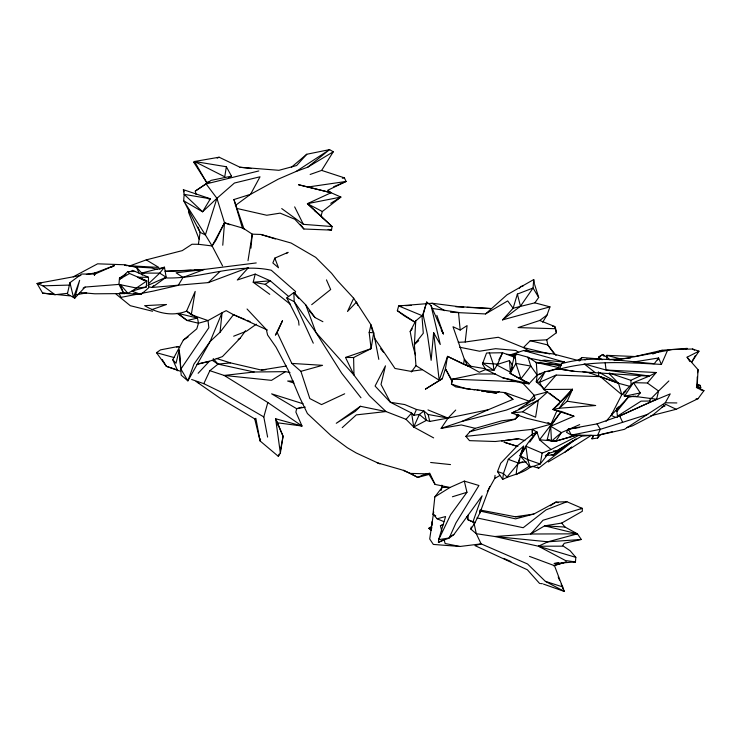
<?xml version="1.0" encoding="UTF-8"?>
<svg xmlns="http://www.w3.org/2000/svg" width="741" height="741" viewBox="0 0 741 741"><rect width="100%" height="100%" fill="white"/><g stroke="black" fill="none" stroke-linecap="round" stroke-linejoin="round"><path stroke-width="1.11" d="M606.74 358.44L606.796 355.347L635.12 356.532L662.176 350.261L687.231 348.363L685.712 349.53M650.672 415.831L676.227 409.264L698.068 398.658L703.95 390.655L697.068 387.775L697.253 376.91M697.068 387.775L698.05 369.694L687.092 357.199L698.976 351.169L692.52 349.02L672.031 349.557L614.196 360.571M529.491 556.389L554.5 565.689L564.216 591.374L545.376 581.37L527.583 563.994L481.131 543.866L476.278 533.705L470.887 529.139L474.888 522.822L472.943 521.868L482.122 495.822L468.247 514.995L467.979 519.765L474.888 522.822L479.872 513.004L489.755 486.541M423.259 314.61L415.747 320.89L414.376 344.509L415.97 365.674L411.32 371.973M479.872 513.004L480.029 510.781M188.677 209.879L188.51 212.148L199.125 239.111M222.763 245.234L224.514 222.791L216.928 198.31L206.118 183.925L195.281 191.085L196.05 194.346M450.584 312.257L485.522 313.943L507.048 294.779L533.724 279.552L533.057 288.036L520.46 306.218L502.528 319.899L549.97 306.857L547.025 315.036L542.662 322.242M562.456 545.543L570.098 550.702L575.822 557.362L575.451 561.937L554.083 563.503L558.612 562.799M431.03 305.505L440.284 344.5L433.624 332.653L431.151 360.33L427.474 334.812L423.111 314.758L426.686 302.05L431.03 305.505L443.387 333.913L441.238 329.986M468.247 514.995L453.816 534.613L449.231 537.975L438.422 542.347L438.653 539.67L445.582 516.542L437.134 518.793L432.985 514.134L434.847 496.905L442.062 487.411L441.868 485.133M250.949 248.161L252.246 234.156L243.215 228.209L224.514 222.791L212.102 245.938L222.55 265.852M151.896 309.599L166.503 304.505L144.652 305.653C157.129 313.156 172.672 316.778 186.593 311.127L197.486 318.074L198.477 323.215L196.782 328.837L183.351 340.082L172.773 359.718L176.015 363.285L179.248 349.984L181.184 375.15L187.89 380.874L193.947 364.109L210.148 341.462L220.058 332.227L222.05 312.758L226.2 310.664L233.489 314.684L267.436 330.051M470.331 389.127L455.687 386.885L451.445 384.144L452.353 379.16L477.454 373.983L495.544 373.973M122.589 276.754L119.477 278.07L118.958 284.405L123.173 292.417L127.85 293.269L131.796 291.148L146.19 287.073L146.82 280.978L129.555 273.494L127.878 271.567L119.996 278.959L119.477 278.07L125.961 274.189M487.328 491.755L494.729 478.454L495.053 475.407M458.271 342.305L465.2 341.999L467.089 325.595L460.189 330.051L453.001 326.735L464.348 359.218L467.497 365.693L479.334 372.251L485.976 369.407M531.121 466.404C523.1 473.721 511.846 474.499 502.704 479.446L503.454 473.555L508.298 459.327L523.628 446.184L521.08 454.641M433.707 511.994L429.706 538.976L433.328 544.422L459.911 546.487L481.131 543.866L474.953 545.598L527.37 569.773L539.596 583.473M146.246 259.887L158.787 267.427L130.11 265.787L146.246 259.887L182.249 250.625L192.012 244.243L198.403 244.28L200.098 232.322L197.967 227.126M470.887 529.139L471.22 526.925M697.596 372.723L698.05 369.694M248.003 260.675L252.246 234.156L260.897 234.462L291.102 243.029L315.712 257.359L331.598 273.29L337.285 280.496L353.67 298.225L370.982 324.827L373.705 332.792L378.808 359.357M514.217 358.079L514.939 353.577L527.99 357.181L536.299 362.442L559.047 367.675M206.369 182.054L194.513 161.482L226.366 166.744L224.745 176.784L194.513 161.482L193.697 162.177L206.369 182.054L209.749 182.295M196.004 381.43L220.596 398.538L254.709 418.869L260.091 440.96L278.338 456.345L280.357 453.122L283.071 436.245L275.633 418.758L302.032 426.038L295.881 412.098L296.65 408.699L301.744 407.17M557.084 410.357L551.045 424.111L547.256 439.533L551.471 441.182L555.824 441.145L575.646 435.486M237.055 208.49L266.751 215.261L280.117 213.139L294.835 219.253L303.875 229.006L331.486 230.108L332.079 226.542L307.422 203.682L331.079 192.725L340.888 197.069L322.335 211.5L321.057 215.983L323.011 218.632M191.28 314.712L195.189 291.417L186.593 311.127L191.28 314.712L208.008 320.575L222.05 312.758L210.148 341.462L187.89 380.874L180.887 369.064L179.248 349.984M579.24 435.143L551.063 449.518L542.134 453.094L540.217 464.023L530.278 467.376L520.006 455.678L523.628 446.184M280.524 449.898L283.071 436.245L275.633 418.758L280.357 453.122M529.704 465.894L516.208 474.629C517.283 457.521 525.536 444.498 536.966 432.077L532.251 429.363L465.876 436.347L469.507 440.645L495.275 441.506L503.074 440.589M649.412 402.539L670.216 393.897L665.27 402.78L624.478 429.326L597.561 435.43L571.357 435.097L566.532 432.318L568.282 429.159L597.07 423.88L619.708 415.979L649.412 402.539L650.357 398.288M111.428 267.297L114.401 265.519L95.033 274.013L81.658 274.05L69.941 282.692L67.366 293.964L74.73 298.188L85.085 287.063L118.958 284.405L136.566 288.064L146.19 287.073M433.642 437.894L413.728 427.038L406.031 419.323L385.996 411.551L369.379 395.685L353.985 375.113L345.528 357.458L353.614 357.533L371.084 348.65L369.175 332.459L370.982 324.827L372.528 331.144M647.819 414.33L622.625 422.333L619.708 415.979L656.6 399.251L658.564 391.016L668.873 380.948M557.973 368.472L544.996 371.797L537.142 375.002L529.074 383.718L510.178 373.399L514.939 353.577L516.709 354.883M288.62 296.474L270.289 280.802L255.21 274.105L253.19 282.238L269.78 294.353M260.582 438.978L260.091 440.96L255.84 418.332L254.709 418.869M94.542 275.059L95.089 272.92L114.401 265.519M74.73 298.188L79.648 280.302L73.535 297.493L69.941 282.692M267.612 437.097L263.805 416.924L267.816 402.502L224.171 375.437L209.86 370.695L203.803 383.662L191.65 379.503M415.608 322.659L404.253 315.823L397.333 310.683L398.658 305.922L432.068 303.254L457.79 306.552L491.19 308.562L467.219 307.33M485.522 313.943L507.687 300.929L513.124 308.228L534.882 302.837L538.688 297.456L533.057 288.036L517.385 294.084L513.124 308.228L502.528 319.899M551.063 449.518L539.531 439.811L536.966 432.077L532.575 434.161L517.172 445.943L500.721 463.245L497.498 471.609L503.454 473.555L507.057 477.019L518.533 463.088L519.802 458.864M527.536 382.032L529.074 383.718L523.09 383.384L502.611 377.725L485.735 369.49L482.465 363.942L482.706 363.136L497.628 364.109L502.593 352.744L515.125 357.477M426.686 302.05L422.064 317.083L423.287 333.255L414.376 344.509L418.711 340.703M442.294 378.734L425.464 389.081L442.294 378.734L445.424 368.749L447.555 356.365L469.229 366.591M235.332 205.507L250.551 194.309L260.035 176.784L234.415 183.036L216.928 198.31L205.387 234.934L212.102 245.938L215.909 240.232L224.514 222.791L229.895 224.755M561.521 363.692L559.742 369.074L556.991 368.712L561.521 363.692C592.003 354.883 623.422 361.293 654.303 363.683L658.61 357.977L661.38 364.424C627.534 362.544 592.819 360.052 559.742 369.074L574.562 371.38L649.125 376.169L656.174 372.51L606.073 370.037L584.158 363.896L595.19 372.621M593.022 435.736L591.994 438.829L597.607 438.042L600.469 434.652M278.338 456.345L279.07 454.196M440.969 490.616L442.062 487.411L449.917 487.504L464.32 481.104L478.927 485.503L455.947 522.914L449.231 537.975L438.653 539.67L450.547 514.902L466.96 492.283L464.32 481.104M415.97 365.674L439.2 380.207L447.555 356.365L463.542 364.285L464.348 359.218L471.165 366.712M482.465 363.942L486.55 353.003L502.593 352.744L498.915 359.746M502.611 377.725L529.074 383.718L510.178 373.399L512.577 367.017M597.607 438.042L598.737 435.013M593.208 435.662L591.994 438.829L593.152 436.829M95.089 272.92L94.302 274.902L95.089 272.92L86.345 274.485M274.828 258.118L272.855 262.953L278.505 267.77L274.828 258.118L288.101 252.338L286.304 253.589M661.38 364.424L667.558 350.326M294.733 293.538L295.613 291.556L271.28 270.243C235.471 262.36 200.431 279.579 164.493 277.884M567.217 401.224L595.69 405.522L559.159 408.235L572.506 389.294L552.897 409.477L559.159 408.235L567.217 401.224L572.506 389.294L543.662 389.488L539.476 382.365L536.289 381.837L537.142 375.002L536.299 362.442L561.104 365.322M416.479 409.467L404.734 404.558L390.377 402.28L381.013 384.44L385.468 365.832L375.076 386.061L390.377 402.28L411.616 413.061L413.904 415.256L416.479 409.467L423.908 410.996L428.159 414.488L448.036 418.091L488.143 409.773L512.985 399.362L505.093 392.6L466.45 388.886L451.445 384.144L452.353 379.16L518.061 381.726M413.904 415.256L419.36 414.432L426.399 420.388L413.728 427.038L419.36 414.432L423.908 410.996L426.399 420.388L429.734 421.434L448.036 418.091L455.706 410.051M597.561 435.43L600.303 429.317L622.625 422.333M277.162 332.459L282.534 320.677L275.393 335.154L277.162 332.459L291.824 363.423L300.892 371.334L309.821 398.575L321.538 404.595L344.676 393.786M353.67 298.225L347.501 311.498L356.541 302.022L357.755 305.227M657.638 360.015L658.61 357.977L634.092 361.923M606.055 421.314L611.186 415.386L621.782 394.666L626.089 391.053M415.423 354.902L412.663 345L410.171 331.459L415.747 320.89M615.827 417.479L611.186 415.386L612.214 413.515M691.52 362.34L695.327 355.671M510.178 373.399L515.931 363.433L514.939 353.577M497.628 364.109L493.941 370.38L485.735 369.49M256.238 262.935L204.349 269.446L183.008 277.44L178.257 285.322L153.211 291.111L121.033 297.354L119.023 293.436M616.021 410.746L618.411 406.855M310.155 174.459L321.65 170.402L333.265 151.794L329.588 149.626L306.755 154.258L291.37 167.271M691.585 362.358L698.976 351.169L697.503 351.855M649.125 376.169L633.425 382.652L624.394 396.296L637.103 396.713L656.6 399.251M518.969 415.321L514.912 419.147L501.907 420.786L475.268 428.326L461.273 424.945L441.127 428.354L448.036 418.091L427.983 409.912M180.887 369.064L208.851 327.735L208.008 320.575L198.477 323.215L187.112 320.501L177.099 313.295M561.224 411.431L539.531 439.811L555.824 441.145L561.4 432.614L550.702 426.26L573.932 416.22L561.224 411.431L550.702 426.26L551.471 441.182L561.4 432.614L579.703 424.602M525.221 448.416L520.006 455.678L527.74 459.67L540.217 464.023L548.016 454.038L546.08 455.28M529.787 442.062L536.966 432.077M196.986 364.433L209.37 361.284L222.42 356.606L240.149 338.192L245.567 330.699M220.058 332.227L233.489 314.684L244.91 319.445M519.413 288.203L520.812 286.434L522.933 286.128M410.171 331.459L412.255 328.819M616.91 411.468L628.211 397.343L633.824 396.046M580.083 360.006L582.12 357.514L598.95 358.922M153.47 285.73L152.053 287.452L148.867 286.906M633.425 382.652L640.27 392.925L624.394 396.296L623.459 392.573L633.425 382.652L647.393 383.004L656.174 372.51M640.27 392.925L637.103 396.713L635 396.074M573.117 440.673L556.852 450.871L553.37 454.993L545.348 455.409M567.587 395.101L572.506 389.294L560.798 401.9L543.662 389.488L556.148 375.076L600.386 376.66L618.513 383.264L630.193 386.431M465.876 436.347L469.914 431.725L475.268 428.326M406.031 419.323L411.616 413.061L413.728 427.038M306.755 154.258L296.641 165.53L278.931 170.31L239.991 167.253L219.132 157.222L194.513 161.482M517.7 414.284L516.218 415.914L517.987 414.506M526.545 404.53L534.233 395.351L547.775 391.859L538.309 400.214L522.618 411.811L511.836 413.024L526.656 418.248L551.045 424.111L532.251 429.363L532.297 435.727M198.134 373.279L209.37 361.284L197.328 364.026M611.186 415.386L628.211 397.343M519.043 415.08L515.069 419.267L469.914 431.725M532.566 400.853L534.946 398.343L534.233 395.351L522.238 382.606M650.802 398.899L658.564 391.016L647.393 383.004M555.593 328.735L518.098 327.596L539.744 320.483L554.796 326.531L555.593 328.735L556.417 332.737L546.793 339.813L530.241 340.721L523.415 347.557L498.295 337.275L465.2 341.999M360.413 406.281L355.272 411.385L336.266 423.296L360.413 406.281L385.996 411.551L356.31 414.886L342.222 427.668M67.57 293.325L55.038 294.714L42.645 293.112L37.05 283.507L73.239 276.828L97.608 263.815L124.08 264.741L136.344 267.056L141.651 273.068L164.465 267.205L166.16 277.227L152.053 287.452L208.341 282.599L219.892 271.595M148.163 284.035L159.704 273.142L164.465 267.205L159.139 269.326M216.928 198.31L202.58 211.796L183.675 200.783L184.157 194.374L183.37 189.687L210.388 198.792L202.58 211.796L184.157 194.374L210.388 198.792L208.175 198.82M119.421 293.047L140.994 294.446L148.608 287.879L148.45 277.254L132.648 270.363L130.657 271.428M573.932 416.22L552.897 409.477L559.492 403.845M209.86 370.695L218.049 364.109L230.553 362.886L261.286 370.055L265.769 369.676M296.326 171.356L307.71 167.197L329.588 149.626L296.326 171.356L278.301 179.127L250.551 194.309L233.934 199.542L242.483 228.367M311.683 304.671L330.671 289.518L326.466 279.885M532.325 466.284L538.707 468.164L575.989 438.876L553.37 454.993L551.221 454.483M299.012 325.188L298.558 320.992L286.832 297.919L293.806 292.556L305.746 304.884L315.018 317.565L322.9 321.696M545.348 456.039L548.016 454.038M539.744 320.483L547.025 315.036M546.839 454.687L549.609 452.621L547.747 453.372M571.617 447.138L565.179 451.917L548.247 461.976M571.607 447.231L565.179 451.917L591.337 435.347L583.491 436.032L580.101 435.291M431.632 526.323L428.807 528.333L431.336 530.389M256.34 324.197L246.494 331.181L233.656 336.201M179.998 371.111L166.364 366.323L156.499 352.707L160.538 349.863L177.868 346.538L179.85 347.677M265.232 284.322L270.289 280.802L253.19 282.238L265.232 284.322L290.528 304.44M176.821 347.27L177.868 346.538M195.281 191.085L211.129 180.369L231.498 176.154L226.366 166.744M183.351 340.082L188.121 336.905M518.57 409.245L534.946 398.343M577.804 360.367L582.12 357.514M550.331 505.77L555.945 502.092L566.893 501.731L582.241 508.354L582.37 511.234L561.687 523.081L544.644 525.851L530.686 534.011L494.821 536.512L476.278 533.705L473.897 522.553M285.517 371.639L271.493 380.355L224.171 375.437L254.163 372.001L285.517 371.639L290 372.519M434.847 496.905L449.917 487.504L435.087 484.419L428.761 473.879L410.236 473.406L402.048 469.924L377.16 462.764M330.727 203.321L340.888 197.069L307.422 203.682L332.079 226.542L303.375 224.347L281.719 208.573M307.71 167.197L333.265 151.794M548.201 453.511L556.852 450.871L582.574 435.578M494.729 478.454L499.647 475.602M83.103 288.203L85.085 287.063M129.555 273.494L119.996 278.959L121.996 277.958M238.139 339.332L240.149 338.192M228.774 177.664L231.498 176.154M479.779 510.994L515.569 518.848L533.826 514.05L555.945 502.092L558.168 502.685M486.281 391.832L496.248 393.091L499.23 391.507M623.459 392.573L625.515 391.498M438.422 542.347L443.553 539.763M449.713 536.679L453.816 534.613M515.671 411.172L511.836 413.024L538.309 400.214L535.604 417.22L522.618 411.811M217.196 158.148L219.132 157.222M573.238 561.697L575.451 561.937L565.55 560.567L538.448 546.219L547.914 541.801L577.434 533.826L581.296 539.467L564.262 543.31L562.243 546.173L538.448 546.219L494.821 536.512L547.914 541.801L581.296 539.467M609.222 373.001L630.841 380.309L641.28 375.483M441.877 531.306L440.404 525.758L443.118 524.517M147.737 285.452L166.16 277.227L159.704 273.142L141.651 273.068L142.272 275.115M441.127 428.354L461.902 421.425L488.143 409.773M556.148 375.076L539.476 382.365L544.996 371.797L536.289 381.837L543.672 388.284M333.682 186.769L346.093 181.462L344.38 177.84L321.65 170.402M584.908 359.922L587.029 359.07M652.728 354.022L662.176 350.261M698.717 388.729L700.81 387.904L700.291 385.45L697.114 384.199M440.404 525.758L443.516 524.535M566.893 501.731L546.043 509.873L523.192 527.722L476.991 517.922M208.341 282.599L248.541 267.529L237.296 279.996L255.21 274.105M345.528 357.458L371.084 348.65L373.705 332.792L369.175 332.459M510.642 354.763L523.618 350.502L553.129 353.92L579.786 360.913M661.704 407.115L664.983 406.04L663.214 404.901M509.447 360.598L496.294 364.748L510.429 372.204L509.447 360.598L512.383 365.063M566.606 561.9L553.462 565.689L565.522 562.169M541.523 373.659L537.142 375.002L530.788 366.045L527.99 357.181M548.09 371.63L557.945 368.592M508.298 459.327L518.533 463.088L522.896 461.745M452.427 496.766L466.96 492.283M575.785 435.273L555.824 441.145L552.61 440.543M612.381 431.744L601.303 434.328M626.766 427.529L632.295 425.908L651.978 415.738L665.677 404.317L676.227 409.264M300.892 371.334L322.557 365.322L291.824 363.423M429.724 474.268L417.804 477.408L403.567 470.174M461.902 421.425L506.223 410.116L529.5 401.279L505.093 392.6M206.118 183.925L258.804 170.949M342.342 178.266L344.38 177.84M562.326 362.562L564.586 362.099L523.618 350.502M73.239 276.828L80.889 275.457M76.601 294.677L86.688 292.88M305.283 407.152L296.65 408.699L271.632 393.841L303.088 403.78M518.533 463.088L526.212 461.819M261.286 370.055L286.35 366.008M432.049 527.842L428.807 528.333L430.966 529.352M579.638 427.474L568.282 429.159L571.357 435.097L600.303 429.317L597.07 423.88M580.36 508.632L582.241 508.354L543.023 520.238L530.686 534.011L577.434 533.826L565.013 527.046L561.687 523.081M308.886 186.88L346.093 181.462L327.652 190.298L331.079 192.725L298.53 184.731L331.079 192.725L328.291 191.011M480.057 510.003L515.31 516.764L533.826 514.05M540.05 360.784L544.598 360.145L564.586 362.099L562.345 362.164M501.657 441.117L518.663 438.746L524.887 440.599M422.055 369.796L410.681 371.306L394.99 368.462L374.659 338.387M193.697 162.177L197.125 161.742M696.031 398.927L698.068 398.658M41.616 282.951L37.05 283.507L42.885 285.831L55.038 294.714M191.234 270.289L165.058 271.326L204.349 269.446L176.089 272.808L183.008 277.44M505.297 440.321L518.663 438.746M141.651 273.068L144.986 272.707M582.685 371.686L589.447 372.816L593.93 372.362M609.056 359.589L630.619 358.014M194.513 270.076L204.349 269.446M402.094 305.783L398.658 305.922L422.87 315.962M405.531 305.644L411.264 305.403M553.434 450.991L556.852 450.871M515.31 516.764L520.932 516.597M42.885 285.831L70.358 285.053M127.878 271.567L135.019 271.475M650.172 401.011L641.076 401.131L618.124 415.738L619.995 416.544M144.319 280.672L137.919 277.273L148.45 277.254M293.38 381.096L287.647 381.041L294.047 383.069M665.27 402.78L676.848 402.937M455.808 306.746L463.801 307.154M128.897 265.945L136.344 267.056L151.136 267.871L157.564 269.465M565.013 527.046L544.644 525.851L577.434 533.826M506.807 354.254L514.699 355.217M540.522 583.556L542.384 583.704M79.472 292.5L94.95 293.797L125.081 293.575L120.551 293.01M129.017 265.686L124.645 265.306L126.767 265.63M698.041 385.227L700.291 385.45M696.364 387.45L700.81 387.904L696.994 385.802M42.645 293.112L53.991 294.26M57.39 294.603L69.867 295.872M430.632 462.486L450.5 464.579M239.991 167.253L251.347 168.522M535.854 362.562L560.993 365.359M552.499 326.272L554.796 326.531L556.417 332.737M198.403 244.28L212.102 245.938M481.854 391.276L484.068 391.554M648.607 375.937L606.073 370.037L605.175 362.905M432.235 308.423L458.503 312.424L460.189 330.051M556.991 368.712L574.562 371.38M472.582 389.47L474.833 389.812M477.093 390.164L479.344 390.507M481.594 390.85L496.248 393.091M485.846 368.823L467.497 365.693L464.533 364.637M547.256 439.533L550.461 440.135M528.277 357.949L561.076 364.553M459.67 347.233L479.547 351.225L495.581 348.678L515.949 350.474L518.691 352.512M459.911 546.487L445.119 543.496L444.239 540.17M133.862 293.834L137.131 294.501M328.124 229.404L331.486 230.108M212.232 360.293L218.049 364.109L254.163 372.001M552.897 409.477L560.187 411.19M530.241 340.721L547.766 344.945L556.019 355.458M549.739 353.957L523.415 347.557L530.148 351.818M152.581 311.248L130.305 305.709L116.105 294.14M621.106 359.052L606.796 355.347L606.944 357.449M534.882 302.837L549.97 306.857M700.199 389.655L703.95 390.655M156.499 352.707L174.005 357.523M538.448 546.219L575.822 557.362M517.913 446.452L504.01 442.173L517.005 446.295M260.897 234.462L275.411 238.963M216.261 358.44L230.553 362.886M545.376 581.37L562.845 586.946M589.447 372.816L618.513 383.264L621.782 394.666L600.386 376.66M177.099 369.916L166.364 366.323L162.251 359.533M543.477 584.093L564.216 591.374L561.206 584.177M140.994 294.446L131.796 291.148L146.82 280.978L137.919 277.273M510.929 561.558L503.695 558.353M511.309 354.531L513.365 355.356M246.994 320.307L250.106 321.603M472.943 521.868L467.979 519.765L466.71 516.616M542.134 453.094L525.888 446.184L527.74 459.67L530.278 467.376M437.134 518.793L443.85 521.645M379.864 463.885L356.208 452.964L347.325 447.74L331.07 435.671L307.395 413.524L299.605 397.25L288.295 370.296L276.041 347.159L267.594 334.988L266.343 329.588L247.049 309.006M203.803 383.662L220.42 391.757L263.805 416.924M547.951 422.574L551.045 424.111M286.832 297.919L294.223 301.67L315.962 332.533L341.74 373.297L360.969 397.778M307.422 203.682L322.335 211.5M410.236 473.406L417.804 477.408L422.342 475.277L429.715 473.156L435.087 484.419M599.413 372.482L618.513 383.264L608.945 373.455M692.52 349.02L694.512 350.15M432.068 303.254L444.72 310.664M519.256 377.66L529.074 383.718M432.985 514.134L435.736 515.884M482.706 363.136L493.941 370.38L493.126 363.544L489.319 352.642M397.333 310.683L415.562 322.502M267.816 402.502L302.032 426.038L277.44 422.787L277.699 425.047M610.13 359.691L602.905 354.448L598.7 357.042L599.154 359.885M503.936 392.508L512.985 399.362M549.507 393.193L560.798 401.9M602.109 359.765L598.7 357.042L602.905 354.448L604.026 356.412M314.758 210.777L321.057 215.983M473.175 521.368L474.888 522.822M537.596 466.95L538.707 468.164M213.241 358.635L218.049 364.109M127.85 293.269L120.394 284.553L123.173 292.417M298.929 298.595L293.806 292.556L294.223 301.67L313.276 343.185M309.164 310.674L315.018 317.565M380.55 348.715L383.449 352.179M197.421 381.717L198.755 383.412M300.383 224.458L303.875 229.006M554.601 354.43L547.766 344.945L546.793 339.813M497.498 471.609L502.704 479.446M687.092 357.199L689.862 361.552M452.445 381.161L445.424 368.749L452.112 381.55M294.659 206.869L303.375 224.347M136.344 267.056L139.16 273.281M172.773 359.718L177.683 370.778M558.195 576.989L559.483 580.073M305.746 304.884L315.962 332.533L353.985 375.113L353.614 357.533M233.934 199.542L244.104 229.312M183.37 189.687L184.12 191.771M436.829 315.351L443.387 333.913M534.622 284.479L538.688 297.456M517.385 294.084L520.46 306.218M428.159 414.488L429.734 421.434M533.724 279.552L534.446 283.497M431.92 521.775L432.364 525.054M433.624 332.653L439.2 380.207M616.558 408.245L617.559 417.192M598.404 371.917L598.737 375.9M532.251 429.363L532.575 434.161M630.841 380.309L631.184 385.653M530.788 366.045L520.969 378.79L515.931 363.433L530.788 366.045M197.486 318.074L187.112 320.501L178.173 313.406L197.486 318.074M205.387 234.934L200.098 232.322L183.675 200.783L205.387 234.934"/></g></svg>
